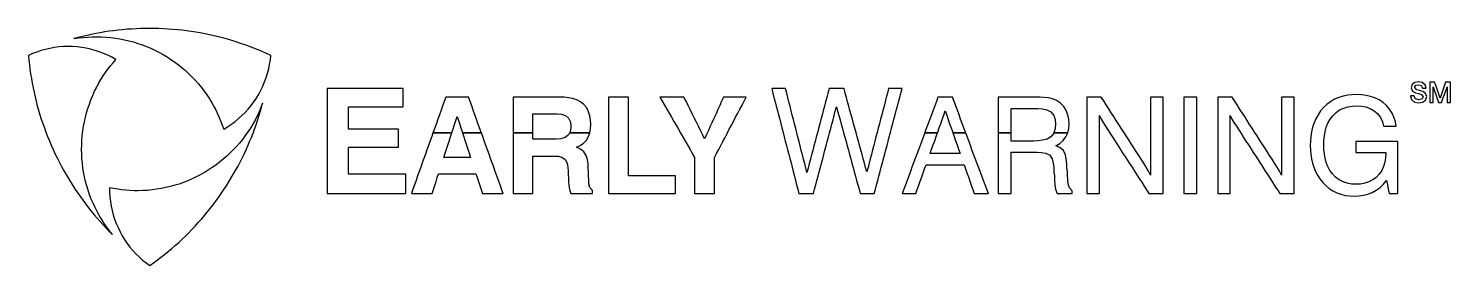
# Model space of a CAD drawing. Extents: x 0 to 107, y 0 to 18.
import ezdxf

# ---------------------------------------------------------------- set-up
doc = ezdxf.new("R2010")
doc.units = 0
doc.layers.add('ink_ext_XXXXXX', color=7, linetype='CONTINUOUS')

msp = doc.modelspace()

# ---------------------------------------------------------------- linework, layer by layer
at = {"layer": 'ink_ext_XXXXXX', "color": 7}
for points in [[(8.792986, 17.854083), (8.457847, 17.845264), (8.113889, 17.827625), (7.77875, 17.809986), (7.434792, 17.792347), (7.099653, 17.757069), (6.764514, 17.721792), (6.420556, 17.686514), (6.085417, 17.642417), (5.750278, 17.5895), (5.415139, 17.536583), (5.08, 17.474847), (4.744861, 17.404292), (4.418542, 17.333736), (4.083403, 17.254361), (3.757083, 17.174986), (3.430764, 17.086792), (3.774722, 17.139708), (4.118681, 17.183806), (4.462639, 17.210264), (4.815417, 17.227903), (5.159375, 17.227903), (5.512153, 17.219083), (5.856111, 17.201444), (6.200069, 17.174986), (6.552847, 17.130889), (6.896806, 17.069153), (7.231944, 17.007417), (7.575903, 16.928042), (7.911042, 16.839847), (8.246181, 16.734014), (8.5725, 16.619361), (8.898819, 16.495889), (9.216319, 16.363597), (9.533819, 16.213667), (9.8425, 16.063736), (10.151181, 15.896167), (10.451042, 15.710958), (10.742083, 15.52575), (11.024306, 15.331722), (11.306528, 15.120056), (11.579931, 14.899569), (11.844514, 14.679083), (12.100278, 14.440958), (12.347222, 14.194014), (12.585347, 13.93825), (12.814653, 13.682486), (13.035139, 13.409083), (13.246806, 13.135681), (13.449653, 12.853458), (13.643681, 12.562417), (13.820069, 12.262556), (13.978819, 11.989153), (14.119931, 11.71575), (14.261042, 11.433528), (14.384514, 11.151306), (14.507986, 10.860264), (14.613819, 10.569222), (14.719653, 10.278181), (15.010694, 10.454569), (15.301736, 10.639778), (15.575139, 10.842625), (15.839722, 11.063111), (16.095486, 11.292417), (16.342431, 11.530542), (16.571736, 11.786306), (16.792222, 12.050889), (16.995069, 12.324292), (17.189097, 12.606514), (17.365486, 12.906375), (17.524236, 13.206236), (17.674167, 13.514917), (17.806458, 13.832417), (17.929931, 14.149917), (18.026944, 14.485056), (18.115139, 14.811375), (18.185694, 15.146514), (18.238611, 15.490472), (18.273889, 15.825611), (17.956389, 15.975542), (17.630069, 16.116653), (17.312569, 16.248944), (16.98625, 16.381236), (16.659931, 16.504708), (16.333611, 16.619361), (15.998472, 16.734014), (15.672153, 16.848667), (15.337014, 16.945681), (15.001875, 17.042694), (14.657917, 17.139708), (14.322778, 17.227903), (13.987639, 17.307278), (13.643681, 17.377833), (13.299722, 17.448389), (12.955764, 17.518944), (12.611806, 17.571861), (12.267847, 17.624778), (11.923889, 17.677694), (11.571111, 17.721792), (11.227153, 17.757069), (10.874375, 17.783528), (10.530417, 17.809986), (10.177639, 17.827625), (9.833681, 17.845264), (9.480903, 17.854083), (9.136944, 17.854083), (8.792986, 17.854083), (8.792986, 17.854083)], [(2.989792, 16.495889), (2.645833, 16.487069), (2.301875, 16.460611), (1.957917, 16.416514), (1.622778, 16.354778), (1.287639, 16.275403), (0.961319, 16.187208), (0.635, 16.081375), (0.3175, 15.957903), (0, 15.816792), (0.035278, 15.464014), (0.070556, 15.120056), (0.114653, 14.776097), (0.167569, 14.432139), (0.220486, 14.079361), (0.282222, 13.735403), (0.352778, 13.391444), (0.423333, 13.056306), (0.502708, 12.712347), (0.582083, 12.377208), (0.670278, 12.03325), (0.767292, 11.698111), (0.864306, 11.362972), (0.970139, 11.027833), (1.084792, 10.701514), (1.199444, 10.366375), (1.322917, 10.040056), (1.446389, 9.713736), (1.578681, 9.396236), (1.710972, 9.069917), (1.860903, 8.752417), (2.002014, 8.434917), (2.160764, 8.117417), (2.310694, 7.808736), (2.478264, 7.500056), (2.645833, 7.191375), (2.813403, 6.891514), (2.989792, 6.600472), (3.166181, 6.309431), (3.342569, 6.018389), (3.527778, 5.736167), (3.721806, 5.453944), (3.915833, 5.171722), (4.118681, 4.898319), (4.321528, 4.624917), (4.524375, 4.360333), (4.736042, 4.09575), (4.956528, 3.831167), (5.177014, 3.575403), (5.3975, 3.319639), (5.626806, 3.063875), (5.856111, 2.816931), (6.094236, 2.569986), (6.332361, 2.331861), (6.111875, 2.605264), (5.909028, 2.887486), (5.706181, 3.169708), (5.520972, 3.46075), (5.344583, 3.760611), (5.177014, 4.069292), (5.018264, 4.377972), (4.868333, 4.695472), (4.736042, 5.012972), (4.612569, 5.339292), (4.497917, 5.674431), (4.400903, 6.00075), (4.312708, 6.335889), (4.233333, 6.679847), (4.162778, 7.023806), (4.109861, 7.367764), (4.065764, 7.711722), (4.030486, 8.055681), (4.012847, 8.408458), (4.004028, 8.752417), (4.012847, 9.096375), (4.030486, 9.449153), (4.056944, 9.793111), (4.101042, 10.137069), (4.153958, 10.489847), (4.215694, 10.824986), (4.295069, 11.168944), (4.383264, 11.504083), (4.480278, 11.839222), (4.594931, 12.165542), (4.709583, 12.491861), (4.850694, 12.818181), (4.991806, 13.126861), (5.150556, 13.444361), (5.318125, 13.753042), (5.468056, 14.017625), (5.635625, 14.282208), (5.812014, 14.537972), (5.997222, 14.793736), (6.182431, 15.040681), (6.385278, 15.278806), (6.588125, 15.516931), (6.288264, 15.6845), (5.979583, 15.834431), (5.662083, 15.975542), (5.344583, 16.099014), (5.018264, 16.196028), (4.683125, 16.293042), (4.347986, 16.363597), (4.012847, 16.425333), (3.668889, 16.460611), (3.33375, 16.487069), (2.989792, 16.495889), (2.989792, 16.495889)], [(22.516042, 13.329708), (22.516042, 12.98575), (22.516042, 12.641792), (22.516042, 12.297833), (22.516042, 11.953875), (22.516042, 11.609917), (22.516042, 11.265958), (22.516042, 10.922), (22.516042, 10.578042), (22.516042, 10.234083), (22.516042, 9.890125), (22.516042, 9.546167), (22.516042, 9.202208), (22.516042, 8.85825), (22.516042, 8.523111), (22.516042, 8.179153), (22.516042, 7.835194), (22.516042, 7.491236), (22.516042, 7.147278), (22.516042, 6.803319), (22.516042, 6.459361), (22.516042, 6.115403), (22.516042, 5.771444), (22.516042, 5.427486), (22.868819, 5.427486), (23.212778, 5.427486), (23.565556, 5.427486), (23.909514, 5.427486), (24.262292, 5.427486), (24.60625, 5.427486), (24.959028, 5.427486), (25.302986, 5.427486), (25.655764, 5.427486), (26.008542, 5.427486), (26.3525, 5.427486), (26.705278, 5.427486), (27.049236, 5.427486), (27.402014, 5.427486), (27.745972, 5.427486), (28.09875, 5.427486), (28.442708, 5.427486), (28.442708, 5.718528), (28.442708, 6.009569), (28.442708, 6.309431), (28.442708, 6.600472), (28.442708, 6.891514), (28.116389, 6.891514), (27.78125, 6.891514), (27.446111, 6.891514), (27.110972, 6.891514), (26.784653, 6.891514), (26.449514, 6.891514), (26.114375, 6.891514), (25.779236, 6.891514), (25.452917, 6.891514), (25.117778, 6.891514), (24.782639, 6.891514), (24.456319, 6.891514), (24.121181, 6.891514), (24.121181, 7.226653), (24.121181, 7.570611), (24.121181, 7.90575), (24.121181, 8.240889), (24.121181, 8.584847), (24.121181, 8.919986), (24.465139, 8.919986), (24.809097, 8.919986), (25.153056, 8.919986), (25.497014, 8.919986), (25.840972, 8.919986), (26.176111, 8.919986), (26.520069, 8.919986), (26.864028, 8.919986), (27.207986, 8.919986), (27.551944, 8.919986), (27.895903, 8.919986), (27.895903, 9.255125), (27.895903, 9.599083), (27.895903, 9.934222), (27.895903, 10.269361), (27.551944, 10.269361), (27.207986, 10.269361), (26.864028, 10.269361), (26.520069, 10.269361), (26.176111, 10.269361), (25.840972, 10.269361), (25.497014, 10.269361), (25.153056, 10.269361), (24.809097, 10.269361), (24.465139, 10.269361), (24.121181, 10.269361), (24.121181, 10.6045), (24.121181, 10.948458), (24.121181, 11.283597), (24.121181, 11.618736), (24.121181, 11.953875), (24.465139, 11.953875), (24.809097, 11.953875), (25.153056, 11.953875), (25.497014, 11.953875), (25.840972, 11.953875), (26.184931, 11.953875), (26.528889, 11.953875), (26.872847, 11.953875), (27.216806, 11.953875), (27.560764, 11.953875), (27.904722, 11.953875), (28.248681, 11.953875), (28.248681, 12.297833), (28.248681, 12.641792), (28.248681, 12.98575), (28.248681, 13.329708), (27.913542, 13.329708), (27.569583, 13.329708), (27.234444, 13.329708), (26.899306, 13.329708), (26.564167, 13.329708), (26.229028, 13.329708), (25.885069, 13.329708), (25.549931, 13.329708), (25.214792, 13.329708), (24.879653, 13.329708), (24.535694, 13.329708), (24.200556, 13.329708), (23.865417, 13.329708), (23.530278, 13.329708), (23.186319, 13.329708), (22.851181, 13.329708), (22.516042, 13.329708), (22.516042, 13.329708)], [(56.03875, 13.329708), (56.126944, 12.994569), (56.206319, 12.66825), (56.294514, 12.341931), (56.382708, 12.006792), (56.462083, 11.680472), (56.550278, 11.354153), (56.638472, 11.019014), (56.726667, 10.692694), (56.806042, 10.366375), (56.894236, 10.031236), (56.982431, 9.704917), (57.061806, 9.378597), (57.15, 9.052278), (57.238194, 8.717139), (57.317569, 8.390819), (57.405764, 8.0645), (57.493958, 7.729361), (57.582153, 7.403042), (57.661528, 7.076722), (57.749722, 6.741583), (57.837917, 6.415264), (57.917292, 6.088944), (58.005486, 5.753806), (58.093681, 5.427486), (58.367083, 5.427486), (58.640486, 5.427486), (58.913889, 5.427486), (59.187292, 5.427486), (59.275486, 5.753806), (59.363681, 6.080125), (59.451875, 6.406444), (59.53125, 6.732764), (59.619444, 7.059083), (59.707639, 7.385403), (59.795833, 7.711722), (59.884028, 8.038042), (59.963403, 8.355542), (60.051597, 8.681861), (60.139792, 9.008181), (60.227986, 9.3345), (60.307361, 9.660819), (60.395556, 9.987139), (60.48375, 10.313458), (60.571944, 10.639778), (60.660139, 10.966097), (60.739514, 11.292417), (60.827708, 11.618736), (60.915903, 11.945056), (61.004097, 11.618736), (61.092292, 11.292417), (61.189306, 10.966097), (61.2775, 10.639778), (61.365694, 10.313458), (61.453889, 9.987139), (61.542083, 9.660819), (61.639097, 9.3345), (61.727292, 9.008181), (61.815486, 8.681861), (61.903681, 8.355542), (61.991875, 8.038042), (62.088889, 7.711722), (62.177083, 7.385403), (62.265278, 7.059083), (62.353472, 6.732764), (62.441667, 6.406444), (62.538681, 6.080125), (62.626875, 5.753806), (62.715069, 5.427486), (63.067847, 5.427486), (63.420625, 5.427486), (63.773403, 5.427486), (63.861597, 5.753806), (63.940972, 6.088944), (64.029167, 6.415264), (64.117361, 6.741583), (64.205556, 7.076722), (64.29375, 7.403042), (64.381944, 7.729361), (64.470139, 8.0645), (64.558333, 8.390819), (64.646528, 8.717139), (64.734722, 9.052278), (64.822917, 9.378597), (64.902292, 9.704917), (64.990486, 10.031236), (65.078681, 10.366375), (65.166875, 10.692694), (65.255069, 11.019014), (65.343264, 11.354153), (65.431458, 11.680472), (65.519653, 12.006792), (65.607847, 12.341931), (65.696042, 12.66825), (65.784236, 12.994569), (65.863611, 13.329708), (65.528472, 13.329708), (65.184514, 13.329708), (64.849375, 13.329708), (64.761181, 12.994569), (64.672986, 12.66825), (64.584792, 12.333111), (64.505417, 12.006792), (64.417222, 11.671653), (64.329028, 11.345333), (64.240833, 11.019014), (64.161458, 10.683875), (64.073264, 10.357556), (63.985069, 10.022417), (63.896875, 9.696097), (63.8175, 9.360958), (63.729306, 9.034639), (63.641111, 8.708319), (63.552917, 8.373181), (63.464722, 8.046861), (63.385347, 7.711722), (63.297153, 7.385403), (63.208958, 7.050264), (63.120764, 7.385403), (63.032569, 7.711722), (62.935556, 8.046861), (62.847361, 8.373181), (62.759167, 8.708319), (62.662153, 9.034639), (62.573958, 9.360958), (62.485764, 9.696097), (62.397569, 10.022417), (62.300556, 10.357556), (62.212361, 10.683875), (62.124167, 11.019014), (62.027153, 11.345333), (61.938958, 11.671653), (61.850764, 12.006792), (61.75375, 12.333111), (61.665556, 12.66825), (61.577361, 12.994569), (61.489167, 13.329708), (61.206944, 13.329708), (60.924722, 13.329708), (60.6425, 13.329708), (60.369097, 13.329708), (60.280903, 12.994569), (60.192708, 12.659431), (60.104514, 12.333111), (60.016319, 11.997972), (59.928125, 11.662833), (59.839931, 11.327694), (59.751736, 11.001375), (59.663542, 10.666236), (59.575347, 10.331097), (59.487153, 10.004778), (59.398958, 9.669639), (59.310764, 9.3345), (59.222569, 9.008181), (59.134375, 8.673042), (59.046181, 8.337903), (58.957986, 8.011583), (58.869792, 7.676444), (58.781597, 7.341306), (58.693403, 7.006167), (58.614028, 7.341306), (58.525833, 7.676444), (58.437639, 8.011583), (58.358264, 8.337903), (58.270069, 8.673042), (58.190694, 9.008181), (58.1025, 9.3345), (58.014306, 9.669639), (57.934931, 10.004778), (57.846736, 10.331097), (57.758542, 10.666236), (57.679167, 11.001375), (57.590972, 11.327694), (57.511597, 11.662833), (57.423403, 11.997972), (57.335208, 12.324292), (57.255833, 12.659431), (57.167639, 12.994569), (57.079444, 13.329708), (56.735486, 13.329708), (56.382708, 13.329708), (56.03875, 13.329708), (56.03875, 13.329708)], [(100.153611, 12.879917), (99.809653, 12.862278), (99.465694, 12.827), (99.130556, 12.756444), (98.795417, 12.650611), (98.477917, 12.518319), (98.178056, 12.341931), (97.895833, 12.139083), (97.648889, 11.909778), (97.419583, 11.645194), (97.225556, 11.362972), (97.057986, 11.054292), (96.925694, 10.736792), (96.819861, 10.410472), (96.740486, 10.075333), (96.687569, 9.731375), (96.652292, 9.387417), (96.643472, 9.043458), (96.652292, 8.708319), (96.687569, 8.373181), (96.731667, 8.046861), (96.811042, 7.720542), (96.908056, 7.403042), (97.031528, 7.094361), (97.190278, 6.803319), (97.366667, 6.521097), (97.578333, 6.256514), (97.807639, 6.018389), (98.063403, 5.815542), (98.345625, 5.630333), (98.645486, 5.480403), (98.954167, 5.36575), (99.280486, 5.286375), (99.606806, 5.242278), (99.941944, 5.224639), (100.294722, 5.242278), (100.6475, 5.295194), (100.982639, 5.383389), (101.308958, 5.506861), (101.617639, 5.674431), (101.899861, 5.886097), (102.155625, 6.124222), (102.384931, 6.397625), (102.455486, 6.071306), (102.526042, 5.753806), (102.596597, 5.427486), (102.922917, 5.427486), (103.240417, 5.427486), (103.240417, 5.753806), (103.240417, 6.080125), (103.240417, 6.406444), (103.240417, 6.732764), (103.240417, 7.059083), (103.240417, 7.385403), (103.240417, 7.711722), (103.240417, 8.038042), (103.240417, 8.364361), (103.240417, 8.690681), (103.240417, 9.017), (103.240417, 9.343319), (102.922917, 9.343319), (102.605417, 9.343319), (102.287917, 9.343319), (101.970417, 9.343319), (101.652917, 9.343319), (101.335417, 9.343319), (101.017917, 9.343319), (100.700417, 9.343319), (100.382917, 9.343319), (100.065417, 9.343319), (100.065417, 9.069917), (100.065417, 8.796514), (100.065417, 8.523111), (100.391736, 8.523111), (100.718056, 8.523111), (101.035556, 8.523111), (101.361875, 8.523111), (101.688194, 8.523111), (102.014514, 8.523111), (102.332014, 8.523111), (102.332014, 8.434917), (102.314375, 8.108597), (102.261458, 7.782278), (102.173264, 7.464778), (102.032153, 7.164917), (101.846944, 6.891514), (101.617639, 6.644569), (101.353056, 6.450542), (101.053194, 6.300611), (100.744514, 6.203597), (100.418194, 6.141861), (100.083056, 6.124222), (99.756736, 6.141861), (99.430417, 6.203597), (99.112917, 6.309431), (98.813056, 6.459361), (98.548472, 6.662208), (98.319167, 6.900333), (98.125139, 7.164917), (97.966389, 7.455958), (97.851736, 7.773458), (97.763542, 8.090958), (97.701806, 8.417278), (97.675347, 8.752417), (97.666528, 9.078736), (97.675347, 9.413875), (97.701806, 9.757833), (97.763542, 10.084153), (97.851736, 10.410472), (97.975208, 10.719153), (98.142778, 11.019014), (98.345625, 11.283597), (98.58375, 11.521722), (98.857153, 11.71575), (99.165833, 11.856861), (99.483333, 11.953875), (99.818472, 12.015611), (100.153611, 12.03325), (100.497569, 12.006792), (100.841528, 11.945056), (101.167847, 11.830403), (101.467708, 11.654014), (101.723472, 11.424708), (101.926319, 11.142486), (102.07625, 10.824986), (102.164444, 10.489847), (102.481944, 10.489847), (102.799444, 10.489847), (103.125764, 10.489847), (103.055208, 10.833806), (102.949375, 11.168944), (102.808264, 11.486444), (102.623056, 11.786306), (102.39375, 12.050889), (102.129167, 12.280194), (101.838125, 12.474222), (101.520625, 12.632972), (101.194306, 12.738806), (100.850347, 12.818181), (100.506389, 12.862278), (100.153611, 12.879917), (100.153611, 12.879917)], [(104.801458, 13.841236), (104.536875, 13.788319), (104.325208, 13.638389), (104.245833, 13.391444), (104.342847, 13.1445), (104.580972, 13.012208), (104.810278, 12.950472), (105.030764, 12.888736), (105.154236, 12.703528), (105.048403, 12.518319), (104.836736, 12.474222), (104.563333, 12.544778), (104.448681, 12.791722), (104.192917, 12.791722), (104.272292, 12.500681), (104.510417, 12.306653), (104.819097, 12.253736), (105.101319, 12.297833), (105.330625, 12.456583), (105.418819, 12.729986), (105.339444, 12.968111), (105.127778, 13.118042), (104.907292, 13.170958), (104.686806, 13.232694), (104.510417, 13.426722), (104.598611, 13.576653), (104.783819, 13.62075), (105.013125, 13.559014), (105.110139, 13.356167), (105.374722, 13.356167), (105.295347, 13.62075), (105.074861, 13.788319), (104.801458, 13.841236), (104.801458, 13.841236)], [(105.648125, 13.805958), (105.648125, 13.497278), (105.648125, 13.197417), (105.648125, 12.897556), (105.648125, 12.588875), (105.648125, 12.289014), (105.895069, 12.289014), (105.895069, 12.580056), (105.895069, 12.871097), (105.895069, 13.162139), (105.895069, 13.453181), (105.903889, 13.453181), (106.009722, 13.162139), (106.115556, 12.871097), (106.212569, 12.580056), (106.318403, 12.289014), (106.538889, 12.289014), (106.644722, 12.580056), (106.750556, 12.871097), (106.856389, 13.162139), (106.962222, 13.453181), (106.962222, 13.162139), (106.962222, 12.871097), (106.962222, 12.580056), (106.962222, 12.289014), (107.217986, 12.289014), (107.217986, 12.588875), (107.217986, 12.897556), (107.217986, 13.197417), (107.217986, 13.497278), (107.217986, 13.805958), (107.032778, 13.805958), (106.847569, 13.805958), (106.741736, 13.506097), (106.644722, 13.206236), (106.538889, 12.915194), (106.441875, 12.615333), (106.433056, 12.615333), (106.327222, 12.915194), (106.230208, 13.206236), (106.124375, 13.506097), (106.018542, 13.805958), (105.833333, 13.805958), (105.648125, 13.805958), (105.648125, 13.805958)], [(17.656528, 12.227278), (17.533056, 11.900958), (17.391944, 11.583458), (17.242014, 11.265958), (17.083264, 10.957278), (16.915694, 10.657417), (16.730486, 10.357556), (16.545278, 10.066514), (16.342431, 9.784292), (16.130764, 9.502069), (15.910278, 9.228667), (15.680972, 8.972903), (15.442847, 8.717139), (15.195903, 8.470194), (14.948958, 8.232069), (14.684375, 8.002764), (14.410972, 7.782278), (14.137569, 7.570611), (13.855347, 7.376583), (13.555486, 7.182556), (13.264444, 6.997347), (12.955764, 6.829778), (12.647083, 6.671028), (12.338403, 6.521097), (12.012083, 6.388806), (11.685764, 6.256514), (11.359444, 6.141861), (11.033125, 6.044847), (10.689167, 5.947833), (10.354028, 5.868458), (10.010069, 5.797903), (9.666111, 5.744986), (9.322153, 5.700889), (8.978194, 5.665611), (8.634236, 5.647972), (8.281458, 5.639153), (7.972778, 5.639153), (7.655278, 5.647972), (7.346597, 5.674431), (7.037917, 5.700889), (6.729236, 5.744986), (6.420556, 5.797903), (6.111875, 5.850819), (6.120694, 5.506861), (6.138333, 5.171722), (6.182431, 4.827764), (6.235347, 4.483806), (6.305903, 4.148667), (6.394097, 3.822347), (6.499931, 3.496028), (6.614583, 3.169708), (6.755694, 2.861028), (6.905625, 2.552347), (7.064375, 2.243667), (7.249583, 1.952625), (7.443611, 1.670403), (7.646458, 1.397), (7.866944, 1.132417), (8.105069, 0.885472), (8.343194, 0.647347), (8.607778, 0.418042), (8.872361, 0.197556), (9.145764, 0.003528), (9.436806, 0.206375), (9.710208, 0.409222), (9.992431, 0.620889), (10.265833, 0.841375), (10.539236, 1.061861), (10.803819, 1.282347), (11.068403, 1.511653), (11.332986, 1.749778), (11.58875, 1.987903), (11.835694, 2.226028), (12.082639, 2.472972), (12.329583, 2.719917), (12.567708, 2.975681), (12.805833, 3.231444), (13.035139, 3.496028), (13.264444, 3.760611), (13.484931, 4.025194), (13.705417, 4.298597), (13.917083, 4.580819), (14.12875, 4.854222), (14.340417, 5.136444), (14.534444, 5.427486), (14.737292, 5.718528), (14.9225, 6.009569), (15.107708, 6.300611), (15.292917, 6.600472), (15.469306, 6.900333), (15.636875, 7.200194), (15.804444, 7.491236), (15.954375, 7.791097), (16.113125, 8.099778), (16.263056, 8.399639), (16.404167, 8.708319), (16.545278, 9.017), (16.677569, 9.3345), (16.809861, 9.643181), (16.933333, 9.960681), (17.047986, 10.278181), (17.162639, 10.6045), (17.268472, 10.922), (17.374306, 11.248319), (17.471319, 11.574639), (17.568333, 11.900958), (17.656528, 12.227278), (17.656528, 12.227278)], [(30.497639, 9.995958), (30.400625, 9.713736), (30.285972, 9.387417), (30.1625, 9.052278), (30.047847, 8.725958), (29.933194, 8.399639), (29.809722, 8.0645), (29.695069, 7.738181), (29.580417, 7.403042), (29.465764, 7.076722), (29.342292, 6.750403), (29.227639, 6.415264), (29.112986, 6.088944), (28.989514, 5.762625), (28.874861, 5.427486), (29.192361, 5.427486), (29.501042, 5.427486), (29.818542, 5.427486), (30.136042, 5.427486), (30.444722, 5.427486), (30.541736, 5.727347), (30.63875, 6.027208), (30.735764, 6.327069), (30.823958, 6.626931), (30.920972, 6.917972), (31.27375, 6.917972), (31.626528, 6.917972), (31.979306, 6.917972), (32.332083, 6.917972), (32.684861, 6.917972), (33.037639, 6.917972), (33.381597, 6.917972), (33.734375, 6.917972), (33.840208, 6.626931), (33.937222, 6.327069), (34.034236, 6.027208), (34.13125, 5.727347), (34.228264, 5.427486), (34.545764, 5.427486), (34.854444, 5.427486), (35.171944, 5.427486), (35.480625, 5.427486), (35.798125, 5.427486), (35.674653, 5.762625), (35.56, 6.088944), (35.436528, 6.415264), (35.321875, 6.750403), (35.198403, 7.076722), (35.08375, 7.411861), (34.969097, 7.738181), (34.845625, 8.0645), (34.730972, 8.399639), (34.6075, 8.725958), (34.492847, 9.052278), (34.369375, 9.387417), (34.254722, 9.713736), (34.148889, 9.995958), (32.728958, 9.995958), (32.825972, 9.687278), (32.931806, 9.378597), (33.028819, 9.069917), (33.134653, 8.761236), (33.231667, 8.452556), (33.3375, 8.143875), (33.002361, 8.143875), (32.658403, 8.143875), (32.323264, 8.143875), (31.988125, 8.143875), (31.652986, 8.143875), (31.317847, 8.143875), (31.414861, 8.452556), (31.520694, 8.761236), (31.617708, 9.069917), (31.723542, 9.378597), (31.820556, 9.687278), (31.926389, 9.995958), (30.497639, 9.995958), (30.497639, 9.995958), (31.926389, 9.995958), (32.023403, 10.304639), (32.120417, 10.613319), (32.22625, 10.922), (32.323264, 11.230681), (32.429097, 10.922), (32.526111, 10.613319), (32.631944, 10.304639), (32.728958, 9.995958), (34.148889, 9.995958), (34.13125, 10.048875), (34.016597, 10.375194), (33.893125, 10.701514), (33.778472, 11.036653), (33.655, 11.362972), (33.540347, 11.698111), (33.416875, 12.024431), (33.302222, 12.35075), (33.17875, 12.685889), (32.834792, 12.685889), (32.490833, 12.685889), (32.146875, 12.685889), (31.802917, 12.685889), (31.458958, 12.685889), (31.344306, 12.35075), (31.220833, 12.024431), (31.106181, 11.698111), (30.991528, 11.362972), (30.868056, 11.036653), (30.753403, 10.701514), (30.63875, 10.375194), (30.515278, 10.048875), (30.497639, 9.995958), (30.497639, 9.995958)], [(36.538958, 9.995958), (36.538958, 9.916583), (36.538958, 9.572625), (36.538958, 9.228667), (36.538958, 8.884708), (36.538958, 8.54075), (36.538958, 8.196792), (36.538958, 7.844014), (36.538958, 7.500056), (36.538958, 7.156097), (36.538958, 6.812139), (36.538958, 6.468181), (36.538958, 6.115403), (36.538958, 5.771444), (36.538958, 5.427486), (36.838819, 5.427486), (37.138681, 5.427486), (37.438542, 5.427486), (37.738403, 5.427486), (38.038264, 5.427486), (38.038264, 5.744986), (38.038264, 6.053667), (38.038264, 6.371167), (38.038264, 6.688667), (38.038264, 6.997347), (38.038264, 7.314847), (38.038264, 7.623528), (38.038264, 7.941028), (38.038264, 8.249708), (38.355764, 8.249708), (38.673264, 8.249708), (38.990764, 8.249708), (39.299444, 8.249708), (39.616944, 8.249708), (39.925625, 8.240889), (40.225486, 8.161514), (40.472431, 7.985125), (40.613542, 7.711722), (40.675278, 7.411861), (40.701736, 7.103181), (40.701736, 6.847417), (40.710556, 6.591653), (40.719375, 6.335889), (40.737014, 6.027208), (40.789931, 5.718528), (40.895764, 5.427486), (41.222083, 5.427486), (41.548403, 5.427486), (41.874722, 5.427486), (42.201042, 5.427486), (42.527361, 5.427486), (42.527361, 5.647972), (42.315694, 5.868458), (42.253958, 6.1595), (42.245139, 6.468181), (42.236319, 6.750403), (42.218681, 7.041444), (42.209861, 7.323667), (42.192222, 7.649986), (42.139306, 7.976306), (42.042292, 8.293806), (41.865903, 8.567208), (41.610139, 8.770056), (41.319097, 8.911167), (41.601319, 9.034639), (41.857083, 9.211028), (42.06875, 9.440333), (42.218681, 9.713736), (42.324514, 9.995958), (40.789931, 9.995958), (40.719375, 9.837208), (40.454792, 9.634361), (40.128472, 9.537347), (39.793333, 9.510889), (39.440556, 9.510889), (39.087778, 9.510889), (38.735, 9.510889), (38.391042, 9.510889), (38.038264, 9.510889), (38.038264, 9.837208), (38.038264, 9.995958), (36.538958, 9.995958), (36.538958, 9.995958), (38.038264, 9.995958), (38.038264, 10.154708), (38.038264, 10.472208), (38.038264, 10.789708), (38.038264, 11.116028), (38.038264, 11.433528), (38.338125, 11.433528), (38.646806, 11.433528), (38.946667, 11.433528), (39.255347, 11.433528), (39.555208, 11.433528), (39.863889, 11.433528), (40.181389, 11.407069), (40.490069, 11.301236), (40.728194, 11.089569), (40.860486, 10.798528), (40.904583, 10.472208), (40.860486, 10.137069), (40.789931, 9.995958), (42.324514, 9.995958), (42.324514, 10.004778), (42.377431, 10.313458), (42.395069, 10.622139), (42.377431, 10.948458), (42.333333, 11.274778), (42.236319, 11.583458), (42.086389, 11.8745), (41.883542, 12.121444), (41.627778, 12.324292), (41.336736, 12.474222), (41.028056, 12.580056), (40.710556, 12.641792), (40.393056, 12.677069), (40.066736, 12.685889), (39.713958, 12.685889), (39.361181, 12.685889), (39.008403, 12.685889), (38.655625, 12.685889), (38.302847, 12.685889), (37.950069, 12.685889), (37.597292, 12.685889), (37.244514, 12.685889), (36.891736, 12.685889), (36.538958, 12.685889), (36.538958, 12.341931), (36.538958, 11.989153), (36.538958, 11.645194), (36.538958, 11.301236), (36.538958, 10.957278), (36.538958, 10.613319), (36.538958, 10.269361), (36.538958, 9.995958), (36.538958, 9.995958)], [(43.744444, 12.685889), (43.744444, 12.341931), (43.744444, 11.989153), (43.744444, 11.645194), (43.744444, 11.301236), (43.744444, 10.957278), (43.744444, 10.613319), (43.744444, 10.269361), (43.744444, 9.916583), (43.744444, 9.572625), (43.744444, 9.228667), (43.744444, 8.884708), (43.744444, 8.54075), (43.744444, 8.196792), (43.744444, 7.844014), (43.744444, 7.500056), (43.744444, 7.156097), (43.744444, 6.812139), (43.744444, 6.468181), (43.744444, 6.115403), (43.744444, 5.771444), (43.744444, 5.427486), (44.079583, 5.427486), (44.414722, 5.427486), (44.749861, 5.427486), (45.085, 5.427486), (45.420139, 5.427486), (45.764097, 5.427486), (46.099236, 5.427486), (46.434375, 5.427486), (46.769514, 5.427486), (47.104653, 5.427486), (47.439792, 5.427486), (47.774931, 5.427486), (48.110069, 5.427486), (48.445208, 5.427486), (48.780347, 5.427486), (48.780347, 5.762625), (48.780347, 6.097764), (48.780347, 6.432903), (48.780347, 6.768042), (48.462847, 6.768042), (48.136528, 6.768042), (47.819028, 6.768042), (47.492708, 6.768042), (47.175208, 6.768042), (46.848889, 6.768042), (46.531389, 6.768042), (46.205069, 6.768042), (45.887569, 6.768042), (45.56125, 6.768042), (45.24375, 6.768042), (45.24375, 7.120819), (45.24375, 7.464778), (45.24375, 7.817556), (45.24375, 8.161514), (45.24375, 8.505472), (45.24375, 8.85825), (45.24375, 9.202208), (45.24375, 9.554986), (45.24375, 9.898944), (45.24375, 10.251722), (45.24375, 10.595681), (45.24375, 10.948458), (45.24375, 11.292417), (45.24375, 11.636375), (45.24375, 11.989153), (45.24375, 12.333111), (45.24375, 12.685889), (44.943889, 12.685889), (44.644028, 12.685889), (44.344167, 12.685889), (44.044306, 12.685889), (43.744444, 12.685889), (43.744444, 12.685889)], [(47.598542, 12.685889), (47.774931, 12.377208), (47.951319, 12.077347), (48.127708, 11.777486), (48.295278, 11.468806), (48.471667, 11.168944), (48.648056, 10.860264), (48.824444, 10.560403), (49.000833, 10.260542), (49.177222, 9.951861), (49.353611, 9.652), (49.53, 9.343319), (49.706389, 9.043458), (49.882778, 8.743597), (50.050347, 8.434917), (50.226736, 8.135056), (50.226736, 7.791097), (50.226736, 7.455958), (50.226736, 7.120819), (50.226736, 6.776861), (50.226736, 6.441722), (50.226736, 6.106583), (50.226736, 5.762625), (50.226736, 5.427486), (50.526597, 5.427486), (50.826458, 5.427486), (51.126319, 5.427486), (51.426181, 5.427486), (51.726042, 5.427486), (51.726042, 5.762625), (51.726042, 6.106583), (51.726042, 6.441722), (51.726042, 6.776861), (51.726042, 7.120819), (51.726042, 7.455958), (51.726042, 7.791097), (51.726042, 8.135056), (51.884792, 8.434917), (52.043542, 8.743597), (52.202292, 9.043458), (52.361042, 9.343319), (52.519792, 9.652), (52.678542, 9.951861), (52.837292, 10.260542), (52.996042, 10.560403), (53.154792, 10.860264), (53.313542, 11.168944), (53.481111, 11.468806), (53.639861, 11.777486), (53.798611, 12.077347), (53.957361, 12.377208), (54.116111, 12.685889), (53.772153, 12.685889), (53.437014, 12.685889), (53.093056, 12.685889), (52.749097, 12.685889), (52.413958, 12.685889), (52.264028, 12.368389), (52.122917, 12.059708), (51.981806, 11.742208), (51.840694, 11.433528), (51.690764, 11.116028), (51.549653, 10.807347), (51.408542, 10.498667), (51.267431, 10.181167), (51.1175, 9.872486), (50.976389, 9.554986), (50.826458, 9.872486), (50.667708, 10.181167), (50.508958, 10.498667), (50.359028, 10.807347), (50.200278, 11.116028), (50.041528, 11.433528), (49.891597, 11.742208), (49.732847, 12.059708), (49.582917, 12.368389), (49.424167, 12.685889), (49.115486, 12.685889), (48.815625, 12.685889), (48.506944, 12.685889), (48.207083, 12.685889), (47.898403, 12.685889), (47.598542, 12.685889), (47.598542, 12.685889)], [(67.574583, 9.995958), (67.477569, 9.713736), (67.354097, 9.387417), (67.230625, 9.052278), (67.107153, 8.725958), (66.983681, 8.399639), (66.860208, 8.0645), (66.736736, 7.738181), (66.613264, 7.403042), (66.489792, 7.076722), (66.375139, 6.750403), (66.251667, 6.415264), (66.128194, 6.088944), (66.004722, 5.762625), (65.88125, 5.427486), (66.225208, 5.427486), (66.560347, 5.427486), (66.904306, 5.427486), (67.010139, 5.736167), (67.124792, 6.044847), (67.230625, 6.362347), (67.345278, 6.671028), (67.459931, 6.979708), (67.565764, 7.288389), (67.680417, 7.597069), (67.997917, 7.597069), (68.315417, 7.597069), (68.632917, 7.597069), (68.950417, 7.597069), (69.267917, 7.597069), (69.585417, 7.597069), (69.902917, 7.597069), (70.220417, 7.597069), (70.537917, 7.597069), (70.64375, 7.288389), (70.749583, 6.979708), (70.864236, 6.671028), (70.970069, 6.362347), (71.084722, 6.044847), (71.190556, 5.736167), (71.296389, 5.427486), (71.569792, 5.427486), (71.834375, 5.427486), (72.098958, 5.427486), (72.372361, 5.427486), (72.248889, 5.762625), (72.125417, 6.088944), (72.001944, 6.415264), (71.878472, 6.750403), (71.755, 7.076722), (71.631528, 7.403042), (71.508056, 7.738181), (71.384583, 8.0645), (71.261111, 8.399639), (71.137639, 8.725958), (71.014167, 9.052278), (70.890694, 9.387417), (70.776042, 9.713736), (70.670208, 9.995958), (69.700069, 9.995958), (69.788264, 9.722556), (69.902917, 9.405056), (70.017569, 9.087556), (70.132222, 8.770056), (70.238056, 8.443736), (69.920556, 8.443736), (69.594236, 8.443736), (69.267917, 8.443736), (68.950417, 8.443736), (68.624097, 8.443736), (68.306597, 8.443736), (67.980278, 8.443736), (68.094931, 8.770056), (68.209583, 9.087556), (68.324236, 9.405056), (68.438889, 9.722556), (68.535903, 9.995958), (67.574583, 9.995958), (67.574583, 9.995958), (68.535903, 9.995958), (68.553542, 10.048875), (68.668194, 10.366375), (68.782847, 10.683875), (68.888681, 11.001375), (69.003333, 11.327694), (69.117986, 11.645194), (69.232639, 11.327694), (69.347292, 11.001375), (69.453125, 10.683875), (69.567778, 10.366375), (69.682431, 10.048875), (69.700069, 9.995958), (70.670208, 9.995958), (70.652569, 10.048875), (70.529097, 10.375194), (70.405625, 10.701514), (70.282153, 11.036653), (70.158681, 11.362972), (70.035208, 11.698111), (69.911736, 12.024431), (69.788264, 12.35075), (69.664792, 12.685889), (69.391389, 12.685889), (69.117986, 12.685889), (68.844583, 12.685889), (68.571181, 12.685889), (68.456528, 12.35075), (68.333056, 12.024431), (68.209583, 11.698111), (68.086111, 11.362972), (67.962639, 11.036653), (67.839167, 10.701514), (67.715694, 10.375194), (67.592222, 10.048875), (67.574583, 9.995958), (67.574583, 9.995958)], [(73.113194, 9.995958), (73.113194, 9.916583), (73.113194, 9.572625), (73.113194, 9.228667), (73.113194, 8.884708), (73.113194, 8.54075), (73.113194, 8.196792), (73.113194, 7.844014), (73.113194, 7.500056), (73.113194, 7.156097), (73.113194, 6.812139), (73.113194, 6.468181), (73.113194, 6.115403), (73.113194, 5.771444), (73.113194, 5.427486), (73.439514, 5.427486), (73.765833, 5.427486), (74.092153, 5.427486), (74.092153, 5.771444), (74.092153, 6.115403), (74.092153, 6.468181), (74.092153, 6.812139), (74.092153, 7.156097), (74.092153, 7.500056), (74.092153, 7.844014), (74.092153, 8.187972), (74.092153, 8.54075), (74.409653, 8.54075), (74.735972, 8.54075), (75.053472, 8.54075), (75.370972, 8.54075), (75.688472, 8.54075), (76.023611, 8.531931), (76.367569, 8.514292), (76.693889, 8.461375), (77.002569, 8.320264), (77.187778, 8.038042), (77.267153, 7.711722), (77.302431, 7.376583), (77.320069, 7.059083), (77.346528, 6.741583), (77.364167, 6.424083), (77.390625, 6.088944), (77.434722, 5.744986), (77.558194, 5.427486), (77.840417, 5.427486), (78.122639, 5.427486), (78.413681, 5.427486), (78.695903, 5.427486), (78.695903, 5.630333), (78.484236, 5.859639), (78.396042, 6.1595), (78.360764, 6.477), (78.343125, 6.776861), (78.325486, 7.076722), (78.299028, 7.367764), (78.281389, 7.667625), (78.246111, 8.011583), (78.175556, 8.346722), (78.025625, 8.664222), (77.769861, 8.893528), (77.452361, 9.017), (77.752222, 9.193389), (78.007986, 9.413875), (78.210833, 9.687278), (78.351944, 9.995958), (77.31125, 9.995958), (77.302431, 9.978319), (77.090764, 9.704917), (76.799722, 9.519708), (76.464583, 9.431514), (76.120625, 9.387417), (75.767847, 9.369778), (75.432708, 9.369778), (75.097569, 9.369778), (74.762431, 9.369778), (74.418472, 9.369778), (74.083333, 9.369778), (74.083333, 9.722556), (74.083333, 9.995958), (73.113194, 9.995958), (73.113194, 9.995958), (74.083333, 9.995958), (74.083333, 10.075333), (74.083333, 10.428111), (74.083333, 10.780889), (74.083333, 11.133667), (74.083333, 11.486444), (74.083333, 11.839222), (74.418472, 11.839222), (74.762431, 11.839222), (75.097569, 11.839222), (75.432708, 11.839222), (75.767847, 11.839222), (76.111806, 11.830403), (76.446944, 11.795125), (76.773264, 11.724569), (77.081944, 11.565819), (77.302431, 11.310056), (77.408264, 10.992556), (77.434722, 10.657417), (77.408264, 10.313458), (77.31125, 9.995958), (78.351944, 9.995958), (78.351944, 10.004778), (78.431319, 10.331097), (78.457778, 10.675056), (78.431319, 11.027833), (78.360764, 11.362972), (78.237292, 11.689292), (78.052083, 11.989153), (77.805139, 12.236097), (77.514097, 12.430125), (77.214236, 12.553597), (76.905556, 12.632972), (76.579236, 12.66825), (76.252917, 12.685889), (75.935417, 12.685889), (75.582639, 12.685889), (75.229861, 12.685889), (74.877083, 12.685889), (74.524306, 12.685889), (74.171528, 12.685889), (73.81875, 12.685889), (73.465972, 12.685889), (73.113194, 12.685889), (73.113194, 12.341931), (73.113194, 11.989153), (73.113194, 11.645194), (73.113194, 11.301236), (73.113194, 10.957278), (73.113194, 10.613319), (73.113194, 10.269361), (73.113194, 9.995958), (73.113194, 9.995958)], [(79.807153, 12.685889), (79.807153, 12.341931), (79.807153, 11.989153), (79.807153, 11.645194), (79.807153, 11.301236), (79.807153, 10.957278), (79.807153, 10.613319), (79.807153, 10.269361), (79.807153, 9.916583), (79.807153, 9.572625), (79.807153, 9.228667), (79.807153, 8.884708), (79.807153, 8.54075), (79.807153, 8.196792), (79.807153, 7.844014), (79.807153, 7.500056), (79.807153, 7.156097), (79.807153, 6.812139), (79.807153, 6.468181), (79.807153, 6.115403), (79.807153, 5.771444), (79.807153, 5.427486), (80.115833, 5.427486), (80.433333, 5.427486), (80.742014, 5.427486), (80.742014, 5.771444), (80.742014, 6.124222), (80.742014, 6.468181), (80.742014, 6.812139), (80.742014, 7.156097), (80.742014, 7.508875), (80.742014, 7.852833), (80.742014, 8.196792), (80.742014, 8.54075), (80.742014, 8.893528), (80.742014, 9.237486), (80.742014, 9.581444), (80.742014, 9.925403), (80.742014, 10.269361), (80.742014, 10.622139), (80.742014, 10.966097), (80.742014, 11.310056), (80.865486, 11.036653), (81.015417, 10.780889), (81.200625, 10.498667), (81.377014, 10.216444), (81.562222, 9.934222), (81.747431, 9.652), (81.923819, 9.369778), (82.109028, 9.087556), (82.294236, 8.805333), (82.470625, 8.523111), (82.655833, 8.240889), (82.841042, 7.958667), (83.017431, 7.676444), (83.202639, 7.403042), (83.387847, 7.120819), (83.564236, 6.838597), (83.749444, 6.556375), (83.934653, 6.274153), (84.111042, 5.991931), (84.29625, 5.709708), (84.472639, 5.427486), (84.746042, 5.427486), (85.010625, 5.427486), (85.275208, 5.427486), (85.548611, 5.427486), (85.548611, 5.771444), (85.548611, 6.115403), (85.548611, 6.468181), (85.548611, 6.812139), (85.548611, 7.156097), (85.548611, 7.500056), (85.548611, 7.844014), (85.548611, 8.196792), (85.548611, 8.54075), (85.548611, 8.884708), (85.548611, 9.228667), (85.548611, 9.572625), (85.548611, 9.916583), (85.548611, 10.269361), (85.548611, 10.613319), (85.548611, 10.957278), (85.548611, 11.301236), (85.548611, 11.645194), (85.548611, 11.989153), (85.548611, 12.341931), (85.548611, 12.685889), (85.231111, 12.685889), (84.922431, 12.685889), (84.604931, 12.685889), (84.604931, 12.341931), (84.604931, 11.989153), (84.604931, 11.645194), (84.604931, 11.301236), (84.604931, 10.957278), (84.604931, 10.6045), (84.604931, 10.260542), (84.604931, 9.916583), (84.604931, 9.572625), (84.604931, 9.219847), (84.604931, 8.875889), (84.604931, 8.531931), (84.604931, 8.187972), (84.604931, 7.835194), (84.604931, 7.491236), (84.604931, 7.147278), (84.604931, 6.803319), (84.455, 7.112), (84.278611, 7.411861), (84.084583, 7.711722), (83.899375, 8.002764), (83.714167, 8.293806), (83.520139, 8.584847), (83.334931, 8.875889), (83.140903, 9.17575), (82.955694, 9.466792), (82.770486, 9.757833), (82.576458, 10.048875), (82.39125, 10.339917), (82.206042, 10.630958), (82.012014, 10.930819), (81.826806, 11.221861), (81.641597, 11.512903), (81.447569, 11.803944), (81.262361, 12.094986), (81.077153, 12.394847), (80.883125, 12.685889), (80.618542, 12.685889), (80.345139, 12.685889), (80.071736, 12.685889), (79.807153, 12.685889), (79.807153, 12.685889)], [(87.109653, 12.685889), (87.109653, 12.341931), (87.109653, 11.989153), (87.109653, 11.645194), (87.109653, 11.301236), (87.109653, 10.957278), (87.109653, 10.613319), (87.109653, 10.269361), (87.109653, 9.916583), (87.109653, 9.572625), (87.109653, 9.228667), (87.109653, 8.884708), (87.109653, 8.54075), (87.109653, 8.196792), (87.109653, 7.844014), (87.109653, 7.500056), (87.109653, 7.156097), (87.109653, 6.812139), (87.109653, 6.468181), (87.109653, 6.115403), (87.109653, 5.771444), (87.109653, 5.427486), (87.435972, 5.427486), (87.771111, 5.427486), (88.097431, 5.427486), (88.097431, 5.771444), (88.097431, 6.115403), (88.097431, 6.468181), (88.097431, 6.812139), (88.097431, 7.156097), (88.097431, 7.500056), (88.097431, 7.844014), (88.097431, 8.196792), (88.097431, 8.54075), (88.097431, 8.884708), (88.097431, 9.228667), (88.097431, 9.572625), (88.097431, 9.916583), (88.097431, 10.269361), (88.097431, 10.613319), (88.097431, 10.957278), (88.097431, 11.301236), (88.097431, 11.645194), (88.097431, 11.989153), (88.097431, 12.341931), (88.097431, 12.685889), (87.771111, 12.685889), (87.435972, 12.685889), (87.109653, 12.685889), (87.109653, 12.685889)], [(89.676111, 12.685889), (89.676111, 12.341931), (89.676111, 11.989153), (89.676111, 11.645194), (89.676111, 11.301236), (89.676111, 10.957278), (89.676111, 10.613319), (89.676111, 10.269361), (89.676111, 9.916583), (89.676111, 9.572625), (89.676111, 9.228667), (89.676111, 8.884708), (89.676111, 8.54075), (89.676111, 8.196792), (89.676111, 7.844014), (89.676111, 7.500056), (89.676111, 7.156097), (89.676111, 6.812139), (89.676111, 6.468181), (89.676111, 6.115403), (89.676111, 5.771444), (89.676111, 5.427486), (89.984792, 5.427486), (90.302292, 5.427486), (90.610972, 5.427486), (90.610972, 5.771444), (90.610972, 6.124222), (90.610972, 6.468181), (90.610972, 6.812139), (90.610972, 7.156097), (90.610972, 7.508875), (90.610972, 7.852833), (90.610972, 8.196792), (90.610972, 8.54075), (90.610972, 8.893528), (90.610972, 9.237486), (90.610972, 9.581444), (90.610972, 9.925403), (90.610972, 10.269361), (90.610972, 10.622139), (90.610972, 10.966097), (90.610972, 11.310056), (90.734444, 11.036653), (90.884375, 10.780889), (91.069583, 10.498667), (91.245972, 10.216444), (91.431181, 9.934222), (91.616389, 9.652), (91.792778, 9.369778), (91.977986, 9.087556), (92.163194, 8.805333), (92.339583, 8.523111), (92.524792, 8.240889), (92.701181, 7.958667), (92.886389, 7.676444), (93.071597, 7.403042), (93.247986, 7.120819), (93.433194, 6.838597), (93.618403, 6.556375), (93.794792, 6.274153), (93.98, 5.991931), (94.165208, 5.709708), (94.341597, 5.427486), (94.615, 5.427486), (94.879583, 5.427486), (95.144167, 5.427486), (95.417569, 5.427486), (95.417569, 5.771444), (95.417569, 6.115403), (95.417569, 6.468181), (95.417569, 6.812139), (95.417569, 7.156097), (95.417569, 7.500056), (95.417569, 7.844014), (95.417569, 8.196792), (95.417569, 8.54075), (95.417569, 8.884708), (95.417569, 9.228667), (95.417569, 9.572625), (95.417569, 9.916583), (95.417569, 10.269361), (95.417569, 10.613319), (95.417569, 10.957278), (95.417569, 11.301236), (95.417569, 11.645194), (95.417569, 11.989153), (95.417569, 12.341931), (95.417569, 12.685889), (95.100069, 12.685889), (94.791389, 12.685889), (94.473889, 12.685889), (94.473889, 12.341931), (94.473889, 11.989153), (94.473889, 11.645194), (94.473889, 11.301236), (94.473889, 10.957278), (94.473889, 10.6045), (94.473889, 10.260542), (94.473889, 9.916583), (94.473889, 9.572625), (94.473889, 9.219847), (94.473889, 8.875889), (94.473889, 8.531931), (94.473889, 8.187972), (94.473889, 7.835194), (94.473889, 7.491236), (94.473889, 7.147278), (94.473889, 6.803319), (94.323958, 7.120819), (94.13875, 7.411861), (93.953542, 7.711722), (93.768333, 8.002764), (93.574306, 8.293806), (93.389097, 8.584847), (93.203889, 8.875889), (93.009861, 9.17575), (92.824653, 9.466792), (92.639444, 9.757833), (92.445417, 10.048875), (92.260208, 10.339917), (92.066181, 10.630958), (91.880972, 10.930819), (91.695764, 11.221861), (91.501736, 11.512903), (91.316528, 11.803944), (91.131319, 12.094986), (90.937292, 12.394847), (90.752083, 12.685889), (90.478681, 12.685889), (90.214097, 12.685889), (89.940694, 12.685889), (89.676111, 12.685889), (89.676111, 12.685889)]]:
    msp.add_lwpolyline(points, dxfattribs=at)

doc.saveas('drawing.dxf')
